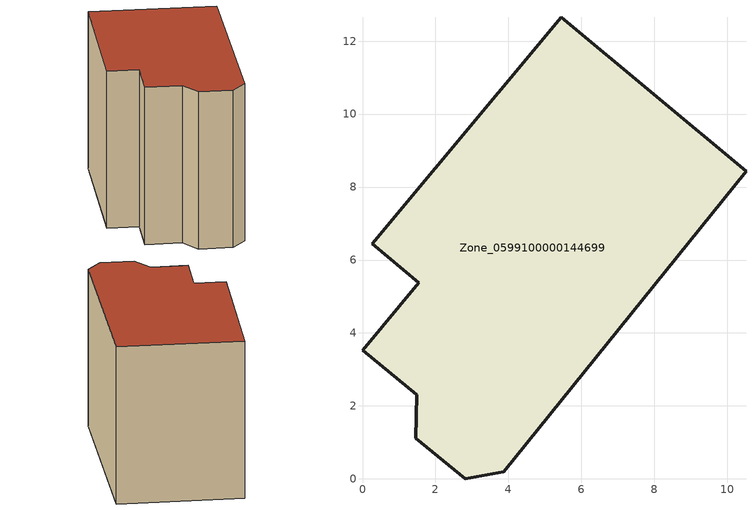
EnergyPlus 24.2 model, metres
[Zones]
Zone_0599100000144699
 floor ground (C_G): 1.46,1.12 1.48,2.31 0,3.53 1.54,5.38 0.27,6.44 5.45,12.66 10.51,8.43 3.87,0.19 2.82,0 z0
 wall outside (C_F): 10.51,8.43 5.45,12.66 0.27,6.44 1.54,5.38 0,3.53 1.48,2.31 1.46,1.12 2.82,0 3.87,0.19 10.51,8.43 z0:8.63
 roof outside (C_R): 2.82,0 3.87,0.19 10.51,8.43 5.45,12.66 0.27,6.44 1.54,5.38 0,3.53 1.48,2.31 1.46,1.12 z8.63
[BUILDING]
Pand.0599100000144699: North Axis=0; Terrain=City; Loads Convergence Tolerance Value=0.04; Temperature Convergence Tolerance Value=0.4; Solar Distribution=FullExterior; Maximum Number of Warmup Days=25; Minimum Number of Warmup Days=1
[Site:Location]
Rotterdam.The.Hague.AP_ZH_NLD Design_Conditions: Latitude=51.96; Longitude=4.45; Time Zone=1; Elevation=-4.5
[SITE:GROUNDTEMPERATURE:BUILDINGSURFACE]
18, 18, 18, 18, 18, 18, 18, 18, 18, 18, 18, 18
[MATERIAL] Thermal Absorptance=0.9; Solar Absorptance=0.7; Visible Absorptance=0.7
Name | Roughness | Thickness | Conductivity | Density | Specific Heat
G.TC.1946 | MediumSmooth | 0.15 | 1 | 540 | 1210
F.TC.1946 | Rough | 0.3 | 0.857143 | 1920 | 840
R.TC.1946 | MediumRough | 0.2 | 0.909091 | 1500 | 1000
[CONSTRUCTION]
C_G: G.TC.1946
C_F: F.TC.1946
C_R: R.TC.1946
[ZONE]
Zone_0599100000144699: Type=1; Multiplier=1; Ceiling Height=Autocalculate; Volume=Autocalculate; Floor Area=autocalculate; Part of Total Floor Area=Yes
[ZONEINFILTRATION:DESIGNFLOWRATE]
Infil_Zone_0599100000144699: Zone or ZoneList or Space or SpaceList=Zone_0599100000144699; Schedule=AlwaysOn; Design Flow Rate Calculation Method=Flow/Area; Flow Rate per Floor Area=0.003; Constant Term Coefficient=1; Temperature Term Coefficient=0; Velocity Term Coefficient=0; Velocity Squared Term Coefficient=0
[HVACTEMPLATE:ZONE:IDEALLOADSAIRSYSTEM]
Zone_0599100000144699: Maximum Heating Supply Air Temperature=50; Minimum Cooling Supply Air Temperature=13; Maximum Heating Supply Air Humidity Ratio=0.0156; Minimum Cooling Supply Air Humidity Ratio=0.0077; Heating Limit=NoLimit; Cooling Limit=NoLimit; Dehumidification Control Type=ConstantSensibleHeatRatio; Cooling Sensible Heat Ratio=0.7; Dehumidification Setpoint=60; Humidification Control Type=None; Humidification Setpoint=30; Outdoor Air Method=None; Outdoor Air Flow Rate per Person=0.00944; Outdoor Air Flow Rate per Zone Floor Area=0; Outdoor Air Flow Rate per Zone=0; Demand Controlled Ventilation Type=None; Outdoor Air Economizer Type=NoEconomizer; Heat Recovery Type=None; Sensible Heat Recovery Effectiveness=0.7; Latent Heat Recovery Effectiveness=0.65
[ZONECONTROL:THERMOSTAT]
ThermostatControl_Zone_0599100000144699: Zone or ZoneList=Zone_0599100000144699; Control Type Schedule=DualSetpointControlType; Control 1=Thermostat_Zone_0599100000144699; Temperature Difference Between Cutout And Setpoint=0
[THERMOSTATSETPOINT:DUALSETPOINT]
Thermostat_Zone_0599100000144699: Heating Setpoint Temperature Schedule=HeatingSetpoint_Zone_0599100000144699; Cooling Setpoint Temperature Schedule=CoolingSetpoint_Zone_0599100000144699
[SCHEDULE:COMPACT]
HeatingSetpoint_Zone_0599100000144699: Through: 12/31, For: AllDays, Until: 24:00, 21
CoolingSetpoint_Zone_0599100000144699: Through: 12/31, For: AllDays, Until: 24:00, 24
DualSetpointControlType: Through: 12/31, For: AllDays, Until: 24:00, 4
AlwaysOn: Through: 12/31, For: AllDays, Until: 24:00, 1
